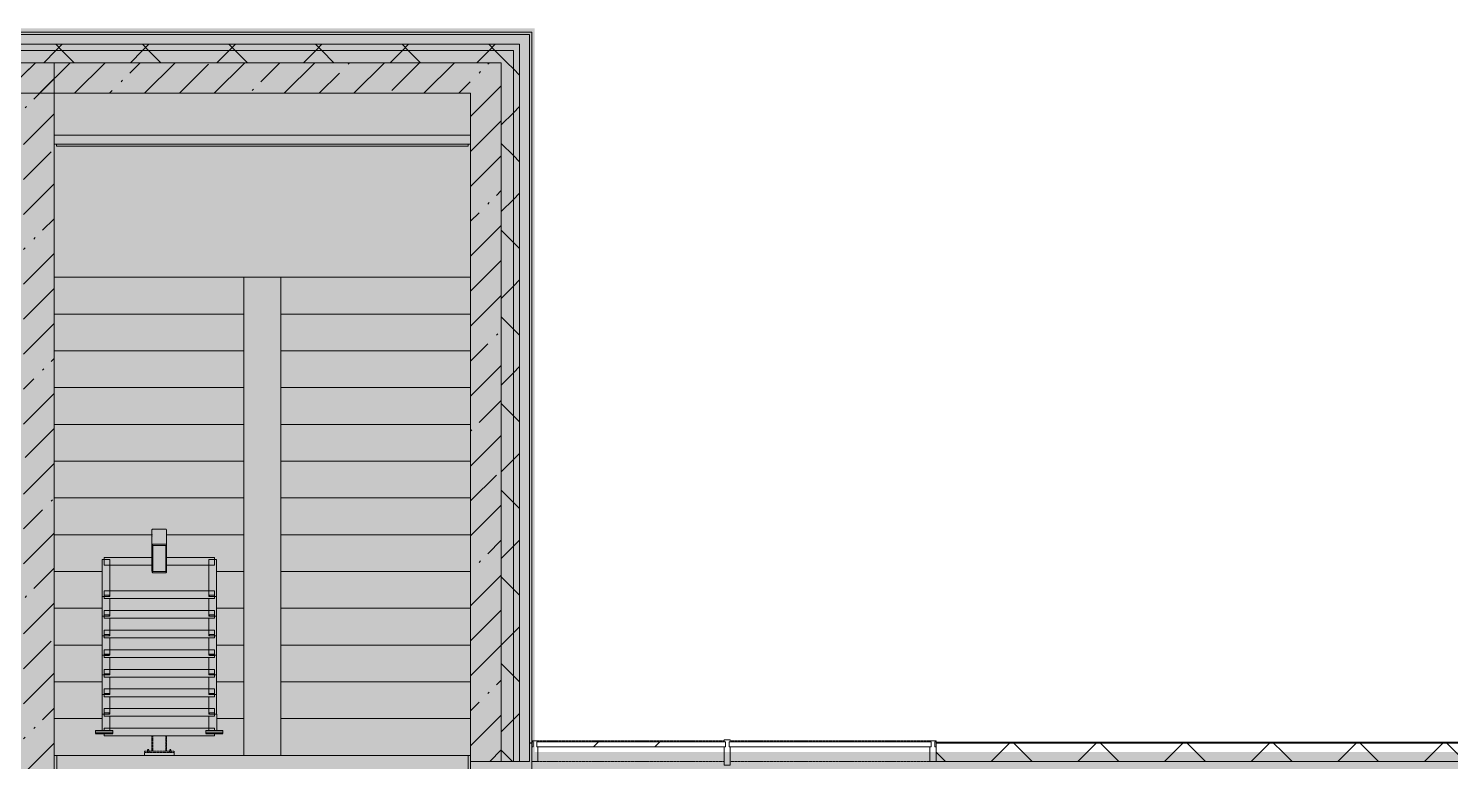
# Model space of a CAD drawing. Header units: millimetres. Extents: x 81773 to 282675, y -8553 to 29000.
# Drawn here: x 237003 to 248613, y 21400 to 27379 of the extents above; entities that cross this region are included whole.
import ezdxf

# ---------------------------------------------------------------- set-up
doc = ezdxf.new("R2010")
doc.units = ezdxf.units.MM
doc.linetypes.add('200_ШТРИХ__ш1_п0_6_', pattern=[1.6, 1, -0.6])
doc.layers.add('A-DETL-GENF-5', color=7, linetype='Continuous', lineweight=9, true_color=0xc0c0c0, transparency=0.4)
for name, color, linetype, lineweight in [('A-DETL-MBND-1', 7, '200_ШТРИХ__ш1_п0_6_', 9), ('A-GLAZ-3', 7, 'Continuous', 5), ('A-GLAZ-CWMG-2', 7, 'Continuous', 5), ('A-WALL', 7, 'Continuous', 9), ('A-WALL-2', 7, 'Continuous', 5), ('I-WALL-4', 7, 'Continuous', 5)]:
    doc.layers.add(name, color=color, linetype=linetype, lineweight=lineweight)
for name, color, linetype, lineweight, true_color in [('A-FLOR-2', 7, 'Continuous', 5, 0xb7b7b7), ('A-GENM-8', 7, 'Continuous', 5, 0x737373), ('A-GLAZ-CWMG-3', 7, 'Continuous', 5, 0x737373), ('A-WALL-3', 7, 'Continuous', 5, 0x737373), ('A-WALL-4', 7, 'Continuous', 9, 0x737373), ('I-WALL-5', 7, 'Continuous', 5, 0x737373), ('S-STRS-3', 7, 'Continuous', 5, 0x737373)]:
    doc.layers.add(name, color=color, linetype=linetype, lineweight=lineweight, true_color=true_color)
pattern_1 = [(45, (147802.7, 0), (-353.5534, 353.5534), []), (135, (147802.7, 0), (-353.5534, -353.5534), [])]
pattern_2 = [(45, (147802.7, 0), (-285.1231, 285.1231), []), (45, (148087.8, 0), (-285.1231, 285.1231), [504.031, -100.806, 16.764, -84.042])]

# ---------------------------------------------------------------- blocks, each defined once
blk = doc.blocks.new('PNS_Панель прямоугольная - Нр_Стекло - 40мм-22855911-3_3_3_птичка')
at = {"layer": 'A-GLAZ-3'}
h = blk.add_hatch(dxfattribs=at)
h.set_pattern_fill('FP_134', color=256, style=0, pattern_type=2)
h.set_pattern_definition([(45, (-94620, -21060), (-1414.214, 1414.214), [1000, -3000]), (45, (-95620, -21560), (-1414.214, 1414.214), [3000, -1000]), (45, (-93620, -22060), (-1414.214, 1414.214), [1000, -3000])])
h.paths.add_polyline_path([(770, -40), (770, 0), (-770, 0), (-770, -40), (760, -40)])
for p, q in [((-770, 0), (770, 0)), ((760, 0), (-770, 0)), ((-760, -40), (760, -40))]:
    blk.add_line(p, q, dxfattribs=at)
blk = doc.blocks.new('Прямоугольный импост - Импост структурный с накладкой - 170мм-22855901-3_3_3_птичка')
at = {"layer": 'A-DETL-MBND-1'}
for p, q in [((93360, 21560), (93360, 21570)), ((93360, 21570), (94880, 21570)), ((93360, 21400), (94880, 21400))]:
    blk.add_line(p, q, dxfattribs=at)
blk = doc.blocks.new('Прямоугольный импост - Импост структурный с накладкой - 170мм-22854936-3_3_3_птичка')
at = {"layer": 'A-GLAZ-CWMG-2'}
for p, q in [((-50, 40), (-50, 81)), ((-40, 40), (-50, 40)), ((-50, -10), (-50, 0)), ((-50, 0), (-40, 0)), ((-40, 0), (-40, 40)), ((-10, 40), (-10, 0)), ((0, 40), (-10, 40)), ((-10, 0), (0, 0)), ((0, 81), (0, 40)), ((0, 0), (0, -10)), ((0, -10), (-50, -10))]:
    blk.add_line(p, q, dxfattribs=at)
at = {"layer": 'A-GLAZ-CWMG-3'}
for p, q in [((-50, 81), (-50, 160)), ((-50, 160), (0, 160)), ((0, 160), (0, 81))]:
    blk.add_line(p, q, dxfattribs=at)
blk = doc.blocks.new('PNS_Панель прямоугольная1 - Нр_Стекло - 40мм-23689159-3_3_3_птичка')
at = {"layer": 'A-GLAZ-3'}
for p, q in [((-825, 0), (825, 0)), ((825, 0), (-815, 0)), ((-815, -40), (815, -40))]:
    blk.add_line(p, q, dxfattribs=at)
blk = doc.blocks.new('Прямоугольный импост - Импост структурный с накладкой - 170мм-23689141-3_3_3_птичка')
at = {"layer": 'A-DETL-MBND-1'}
for p, q in [((94930, 21570), (96560, 21570)), ((96560, 21570), (96560, 21560)), ((94930, 21400), (96560, 21400))]:
    blk.add_line(p, q, dxfattribs=at)
blk = doc.blocks.new('Прямоугольный импост - Импост структурный с накладкой - 190мм-22854925-3_3_3_птичка')
at = {"layer": 'A-GLAZ-CWMG-2'}
for p, q in [((-25, 40), (-25, 81)), ((-15, 40), (-25, 40)), ((-25, -17), (-25, 0)), ((-25, 0), (-15, 0)), ((-15, 0), (-15, 40)), ((15, 40), (15, 0)), ((25, 40), (15, 40)), ((15, 0), (25, 0)), ((25, 81), (25, 40)), ((25, 0), (25, -17)), ((25, -17), (-25, -17))]:
    blk.add_line(p, q, dxfattribs=at)
at = {"layer": 'A-GLAZ-CWMG-3'}
for p, q in [((-25, 81), (-25, 190)), ((-25, 190), (25, 190)), ((25, 190), (25, 81))]:
    blk.add_line(p, q, dxfattribs=at)
blk = doc.blocks.new('Анкер клиновой - Анкер клиновой МКТ В 10-10-16_85-22193208-3_3_3_птичка')
at = {"layer": 'A-DETL-MBND-1'}
for p, q in [((122191, 13788), (122191, 13784)), ((122207, 13788), (122191, 13788)), ((122191, 13788), (122207, 13788)), ((122194, 13798), (122194, 13784)), ((122204, 13798), (122194, 13798)), ((122194, 13798), (122204, 13798)), ((122204, 13784), (122204, 13798)), ((122207, 13784), (122207, 13788))]:
    blk.add_line(p, q, dxfattribs=at)
blk = doc.blocks.new('ОМ_Полоса_Трапеция прямоугольная_Прокат_ГОСТ 103-2006 - ОМ_Полоса_Трапеция прямоугольная_Прокат_ГОСТ 103-2006-21111644-3_3_3_птичка')
at = {"layer": 'A-GENM-8'}
for p, q in [((122699, 15046), (122699, 15056)), ((122699, 15056), (122739, 15056)), ((122739, 15046), (122699, 15046)), ((122739, 15056), (122739, 15046))]:
    blk.add_line(p, q, dxfattribs=at)
blk = doc.blocks.new('ОМ_Полоса_Трапеция прямоугольная_Прокат_ГОСТ 103-2006 - ОМ_Полоса_Трапеция прямоугольная_Прокат_ГОСТ 103-2006-V162-3_3_3_птичка')
at = {"layer": 'A-GENM-8'}
for p, q in [((122699, 14416), (122699, 14406)), ((122739, 14416), (122699, 14416)), ((122699, 14406), (122739, 14406)), ((122739, 14406), (122739, 14416))]:
    blk.add_line(p, q, dxfattribs=at)
blk = doc.blocks.new('ОМ_Полоса_Трапеция прямоугольная_Прокат_ГОСТ 103-2006 - ОМ_Полоса_Трапеция прямоугольная_Прокат_ГОСТ 103-2006-V163-3_3_3_птичка')
at = {"layer": 'A-GENM-8'}
for p, q in [((122699, 14256), (122699, 14246)), ((122739, 14256), (122699, 14256)), ((122699, 14246), (122739, 14246)), ((122739, 14246), (122739, 14256))]:
    blk.add_line(p, q, dxfattribs=at)
blk = doc.blocks.new('ОМ_Полоса_Трапеция прямоугольная_Прокат_ГОСТ 103-2006 - ОМ_Полоса_Трапеция прямоугольная_Прокат_ГОСТ 103-2006-V164-3_3_3_птичка')
at = {"layer": 'A-GENM-8'}
for p, q in [((122699, 14096), (122699, 14086)), ((122739, 14096), (122699, 14096)), ((122699, 14086), (122739, 14086)), ((122739, 14086), (122739, 14096))]:
    blk.add_line(p, q, dxfattribs=at)
blk = doc.blocks.new('ОМ_Полоса_Прокат_ГОСТ 103-2006 - ОМ_Полоса_Прокат_ГОСТ 103-2006-22193251-3_3_3_птичка')
at = {"layer": 'A-GENM-8'}
for p, q in [((122809, 13929), (122669, 13929)), ((122669, 13929), (122669, 13926)), ((122669, 13926), (122809, 13926)), ((122809, 13926), (122809, 13929))]:
    blk.add_line(p, q, dxfattribs=at)
blk = doc.blocks.new('ОМ_Полоса_Прокат_ГОСТ 103-2006 - ОМ_Полоса_Прокат_ГОСТ 103-2006-22193252-3_3_3_птичка')
at = {"layer": 'A-GENM-8'}
for p, q in [((122669, 13954), (122669, 13951)), ((122809, 13954), (122669, 13954)), ((122669, 13951), (122809, 13951)), ((122669, 13934), (122669, 13951)), ((122809, 13934), (122669, 13934)), ((122809, 13951), (122809, 13954)), ((122809, 13951), (122809, 13934))]:
    blk.add_line(p, q, dxfattribs=at)
blk = doc.blocks.new('ОМ_Полоса_Трапеция прямоугольная_Прокат_ГОСТ 103-2006 - ОМ_Полоса_Трапеция прямоугольная_Прокат_ГОСТ 103-2006-21111686-3_3_3_птичка')
at = {"layer": 'A-GENM-8'}
for p, q in [((121839, 15056), (121879, 15056)), ((121839, 15046), (121839, 15056)), ((121879, 15046), (121839, 15046)), ((121879, 15056), (121879, 15046))]:
    blk.add_line(p, q, dxfattribs=at)
blk = doc.blocks.new('ОМ_Полоса_Трапеция прямоугольная_Прокат_ГОСТ 103-2006 - ОМ_Полоса_Трапеция прямоугольная_Прокат_ГОСТ 103-2006-V165-3_3_3_птичка')
at = {"layer": 'A-GENM-8'}
for p, q in [((121879, 14416), (121839, 14416)), ((121839, 14416), (121839, 14406)), ((121839, 14406), (121879, 14406)), ((121879, 14406), (121879, 14416))]:
    blk.add_line(p, q, dxfattribs=at)
blk = doc.blocks.new('ОМ_Полоса_Трапеция прямоугольная_Прокат_ГОСТ 103-2006 - ОМ_Полоса_Трапеция прямоугольная_Прокат_ГОСТ 103-2006-V166-3_3_3_птичка')
at = {"layer": 'A-GENM-8'}
for p, q in [((121879, 14256), (121839, 14256)), ((121839, 14256), (121839, 14246)), ((121839, 14246), (121879, 14246)), ((121879, 14246), (121879, 14256))]:
    blk.add_line(p, q, dxfattribs=at)
blk = doc.blocks.new('ОМ_Полоса_Трапеция прямоугольная_Прокат_ГОСТ 103-2006 - ОМ_Полоса_Трапеция прямоугольная_Прокат_ГОСТ 103-2006-V167-3_3_3_птичка')
at = {"layer": 'A-GENM-8'}
for p, q in [((121879, 14096), (121839, 14096)), ((121839, 14096), (121839, 14086)), ((121839, 14086), (121879, 14086)), ((121879, 14086), (121879, 14096))]:
    blk.add_line(p, q, dxfattribs=at)
blk = doc.blocks.new('ОМ_Полоса_Прокат_ГОСТ 103-2006 - ОМ_Полоса_Прокат_ГОСТ 103-2006-22193295-3_3_3_птичка')
at = {"layer": 'A-GENM-8'}
for p, q in [((121909, 13929), (121769, 13929)), ((121769, 13929), (121769, 13926)), ((121769, 13926), (121909, 13926)), ((121909, 13926), (121909, 13929))]:
    blk.add_line(p, q, dxfattribs=at)
blk = doc.blocks.new('ОМ_Полоса_Прокат_ГОСТ 103-2006 - ОМ_Полоса_Прокат_ГОСТ 103-2006-22193296-3_3_3_птичка')
at = {"layer": 'A-GENM-8'}
for p, q in [((121909, 13954), (121769, 13954)), ((121769, 13954), (121769, 13951)), ((121769, 13951), (121909, 13951)), ((121769, 13934), (121769, 13951)), ((121909, 13934), (121769, 13934)), ((121909, 13951), (121909, 13954)), ((121909, 13951), (121909, 13934))]:
    blk.add_line(p, q, dxfattribs=at)
blk = doc.blocks.new('ОМ_Нижняя опорная пятка1 - ОМ_Нижняя опорная пятка-21111576-3_3_3_птичка')
at = {"layer": 'A-DETL-MBND-1'}
for p, q in [((-96, -10), (-96, 0)), ((-84, -10), (-84, 0)), ((84, -10), (84, 0)), ((96, -10), (96, 0))]:
    blk.add_line(p, q, dxfattribs=at)
blk = doc.blocks.new('ОМ_Труба_ГОСТ 8639-82 - ОМ_Труба_ГОСТ 8639-82-21111694-3_3_3_птичка')
at = {"layer": 'A-GENM-8'}
for p, q in [((122229, 15591), (122229, 15457)), ((122238, 15595), (122340, 15595)), ((122349, 15457), (122349, 15591)), ((122229, 15256), (122229, 15457)), ((122235, 15457), (122235, 15256)), ((122238, 15474), (122340, 15474)), ((122340, 15462), (122238, 15462)), ((122343, 15256), (122343, 15457)), ((122349, 15457), (122349, 15256)), ((122238, 15251), (122340, 15251)), ((122340, 15239), (122238, 15239))]:
    blk.add_line(p, q, dxfattribs=at)
at = {"layer": 'A-GENM-8', "flags": 128}
for points in [[(122229, 15457), (122230, 15460), (122230, 15463), (122231, 15466), (122232, 15469), (122233, 15471), (122235, 15473), (122237, 15474), (122238, 15474)], [(122238, 15462), (122238, 15462), (122237, 15462), (122237, 15461), (122236, 15461), (122236, 15460), (122236, 15459), (122235, 15458), (122235, 15457)], [(122340, 15474), (122342, 15474), (122344, 15473), (122345, 15471), (122347, 15469), (122348, 15466), (122349, 15463), (122349, 15460), (122349, 15457)], [(122343, 15457), (122343, 15458), (122343, 15459), (122343, 15460), (122343, 15461), (122342, 15461), (122342, 15462), (122341, 15462), (122340, 15462)], [(122238, 15239), (122237, 15239), (122235, 15240), (122233, 15242), (122232, 15244), (122231, 15247), (122230, 15250), (122230, 15253), (122229, 15256)], [(122235, 15256), (122235, 15255), (122236, 15254), (122236, 15253), (122236, 15252), (122237, 15252), (122237, 15251), (122238, 15251), (122238, 15251)], [(122349, 15256), (122349, 15253), (122349, 15250), (122348, 15247), (122347, 15244), (122345, 15242), (122344, 15240), (122342, 15239), (122340, 15239)], [(122340, 15251), (122341, 15251), (122342, 15251), (122342, 15252), (122343, 15252), (122343, 15253), (122343, 15254), (122343, 15255), (122343, 15256)]]:
    blk.add_lwpolyline(points, dxfattribs=at)
at = {"layer": 'A-GENM-8'}
for centre, major_axis, start_param, end_param in [((122238, 15591), (9, 0), 1.570796, 3.141593), ((122340, 15591), (9, 0), 0, 1.570796), ((122238, 15539), (9, 0), 3.141593, 3.665191), ((122340, 15539), (-9, 0), 2.617994, 3.141593)]:
    blk.add_ellipse(centre, major_axis=major_axis, ratio=0.509802, start_param=start_param, end_param=end_param, dxfattribs=at)
blk = doc.blocks.new('ОМ_Уголок_ГОСТ 8509-93 - ОМ_Уголок_ГОСТ 8509-93-22194532-3_3_3_птичка')
at = {"layer": 'A-GENM-8'}
for p, q in [((0, 45.2), (0, -17.8)), ((390, 45.2), (0, 45.2)), ((900, 45.2), (510, 45.2)), ((900, -17.8), (900, 45.2)), ((0, -17.8), (390, -17.8)), ((510, -17.8), (900, -17.8))]:
    blk.add_line(p, q, dxfattribs=at)
blk = doc.blocks.new('ОМ_Уголок_ГОСТ 8509-93 - ОМ_Уголок_ГОСТ 8509-93-V168-3_3_3_птичка')
at = {"layer": 'A-GENM-8'}
for p, q in [((0, 45.2), (0, -17.8)), ((900, 45.2), (0, 45.2)), ((900, -17.8), (900, 45.2)), ((0, -17.8), (900, -17.8))]:
    blk.add_line(p, q, dxfattribs=at)
blk = doc.blocks.new('ОМ_Уголок_ГОСТ 8509-93 - ОМ_Уголок_ГОСТ 8509-93-22194533-3_3_3_птичка')
at = {"layer": 'A-GENM-8'}
for p, q in [((0, 45.2), (0, -17.8)), ((300, 45.2), (0, 45.2)), ((300, -17.8), (300, 45.2)), ((0, -17.8), (300, -17.8))]:
    blk.add_line(p, q, dxfattribs=at)
blk = doc.blocks.new('ОМ_Уголок_ГОСТ 8509-93 - ОМ_Уголок_ГОСТ 8509-93-V169-3_3_3_птичка')
at = {"layer": 'A-GENM-8'}
for p, q in [((0, 45.2), (0, -17.8)), ((142.2, 45.2), (0, 45.2)), ((0, -17.8), (160, -17.8))]:
    blk.add_line(p, q, dxfattribs=at)
blk = doc.blocks.new('ОМ_Уголок_ГОСТ 8509-93 - ОМ_Уголок_ГОСТ 8509-93-V170-3_3_3_птичка')
at = {"layer": 'A-GENM-8'}
for p, q in [((300, 45.2), (157.8, 45.2)), ((300, -17.8), (300, 45.2)), ((140, -17.8), (300, -17.8))]:
    blk.add_line(p, q, dxfattribs=at)
blk = doc.blocks.new('ОМ_Уголок_ГОСТ 8509-93 - ОМ_Уголок_ГОСТ 8509-93-V220-3_3_3_птичка')
at = {"layer": 'A-GENM-8'}
for p, q in [((0, 45), (0, 28)), ((900, 45), (0, 45)), ((0, 7), (0, -18)), ((900, 28), (900, 45)), ((900, -18), (900, 7)), ((0, -18), (900, -18))]:
    blk.add_line(p, q, dxfattribs=at)
blk = doc.blocks.new('ОМ_Уголок_ГОСТ 8509-93 - ОМ_Уголок_ГОСТ 8509-93-V221-3_3_3_птичка')
at = {"layer": 'A-GENM-8'}
for p, q in [((0, 45), (0, -18)), ((7, 45), (0, 45)), ((142, 45), (28, 45)), ((0, -18), (7, -18)), ((28, -18), (160, -18))]:
    blk.add_line(p, q, dxfattribs=at)
blk = doc.blocks.new('ОМ_Уголок_ГОСТ 8509-93 - ОМ_Уголок_ГОСТ 8509-93-V222-3_3_3_птичка')
at = {"layer": 'A-GENM-8'}
for p, q in [((272, 45), (158, 45)), ((300, 45), (293, 45)), ((300, -18), (300, 45)), ((140, -18), (272, -18)), ((293, -18), (300, -18))]:
    blk.add_line(p, q, dxfattribs=at)
blk = doc.blocks.new('ОМ_Труба_ГОСТ 8639-82 - ОМ_Труба_ГОСТ 8639-82-21111710-3_3_3_птичка')
at = {"layer": 'A-DETL-MBND-1'}
for p, q in [((122229, 13909), (122229, 13784)), ((122235, 13909), (122235, 13784)), ((122343, 13909), (122343, 13784)), ((122349, 13784), (122349, 13909))]:
    blk.add_line(p, q, dxfattribs=at)
blk = doc.blocks.new('ОМ_Уголок_ГОСТ 8510-86 - ОМ_Уголок_ГОСТ 8510-86-21111720-3_3_3_птичка')
at = {"layer": 'A-DETL-MBND-1'}
for p, q in [((0, 34), (0, 0)), ((0, 10), (240, 10)), ((0, 0), (240, 0)), ((240, 0), (240, 34))]:
    blk.add_line(p, q, dxfattribs=at)
blk = doc.blocks.new('Прямоугольный импост - Импост структурный с накладкой - 170мм-22854979-3_3_3_птичка')
at = {"layer": 'A-GLAZ-CWMG-2'}
for p, q in [((-50, 81), (-50, 40)), ((-50, 40), (-40, 40)), ((-40, 0), (-50, 0)), ((-50, 0), (-50, -10)), ((-40, 40), (-40, 0)), ((-50, -10), (-23, -10))]:
    blk.add_line(p, q, dxfattribs=at)
at = {"layer": 'A-GLAZ-CWMG-3'}
for p, q in [((0, 160), (-50, 160)), ((-50, 160), (-50, 81)), ((0, 40), (0, 160)), ((-10, 0), (-10, 40)), ((-10, 40), (0, 40)), ((0, 0), (-10, 0)), ((0, -10), (0, 0)), ((-23, -10), (0, -10))]:
    blk.add_line(p, q, dxfattribs=at)
blk = doc.blocks.new('Зашивка приборов отопления39 - Зашивка приборов отопления-33325432-3_3_3_птичка')
at = {"layer": 'A-WALL-3'}
for p, q in [((120705, 17931), (124105, 17931)), ((124105, 17931), (120705, 17931)), ((120705, 17856), (124105, 17856))]:
    blk.add_line(p, q, dxfattribs=at)

msp = doc.modelspace()

# ---------------------------------------------------------------- hatches: boundary and pattern name
at = {"layer": 'A-DETL-GENF-5'}
msp.add_hatch(color=256, dxfattribs=at).paths.add_polyline_path([(269518.6, -258), (273035.7, -258), (273035.7, 21479), (241135.7, 21479), (241135.7, 27379), (232372.7, 27379), (232372.7, 10208.3), (237012.7, 10208.3), (237012.7, -258), (268458.9, -258)])
at = {"layer": 'A-WALL-2'}
h = msp.add_hatch(dxfattribs=at)
h.set_pattern_fill('FP_84', color=256, style=0, pattern_type=2)
h.set_pattern_definition(pattern_1)
h.paths.add_polyline_path([(240962.7, 27200), (241012.7, 27200), (241012.7, 27250), (232372.7, 27250), (232372.7, 27200), (240907.4, 27200)])
h = msp.add_hatch(dxfattribs=at)
h.set_pattern_fill('FP_84', color=256, style=0, pattern_type=2)
h.set_pattern_definition(pattern_1)
h.paths.add_polyline_path([(240962.7, 27100), (240962.7, 27200), (232372.7, 27200), (232372.7, 27100), (240907.4, 27100)])
h = msp.add_hatch(dxfattribs=at)
h.set_pattern_fill('FP_84', color=256, style=0, pattern_type=2)
h.set_pattern_definition(pattern_1)
h.paths.add_polyline_path([(240962.7, 21400), (241012.7, 21400), (241012.7, 27200), (240962.7, 27200), (240962.7, 21479)])
h = msp.add_hatch(dxfattribs=at)
h.set_pattern_fill('FP_84', color=256, style=0, pattern_type=2)
h.set_pattern_definition(pattern_1)
h.paths.add_polyline_path([(240907.4, 21400), (240962.7, 21400), (240962.7, 27100), (240862.7, 27100), (240862.7, 21400)])
h = msp.add_hatch(dxfattribs=at)
h.set_pattern_fill('FP_84', color=256, style=0, pattern_type=2)
h.set_pattern_definition(pattern_1)
h.paths.add_polyline_path([(272882.7, 21400), (273032.7, 21400), (273032.7, 21479), (267952.9, 21479), (267952.9, 21400), (272632.7, 21400)])
h.paths.add_polyline_path([(267052.9, 21400), (267052.9, 21479), (265703.1, 21479), (265703.1, 21400), (266339.6, 21400)])
h.paths.add_polyline_path([(259052.7, 21400), (259052.7, 21479), (257753.1, 21479), (257753.1, 21400), (258852.7, 21400)])
h.paths.add_polyline_path([(241112.7, 21400), (241112.7, 21550), (241092.7, 21550), (241092.7, 21400), (241106.8, 21400)])
h.paths.add_polyline_path([(256853.1, 21400), (256853.1, 21479), (255553.1, 21479), (255553.1, 21400), (255742.8, 21400)])
h.paths.add_polyline_path([(261352.7, 21400), (262503.1, 21400), (262503.1, 21479), (261352.7, 21479)])
h.paths.add_polyline_path([(254653.1, 21400), (254653.1, 21479), (253352.9, 21479), (253352.9, 21400), (253852.7, 21400)])
h.paths.add_polyline_path([(263933.1, 21400), (264803.1, 21400), (264803.1, 21479), (263933.1, 21479)])
h.paths.add_polyline_path([(252452.9, 21400), (252452.9, 21479), (251252.7, 21479), (251252.7, 21400), (251504.2, 21400)])
h.paths.add_polyline_path([(248952.7, 21400), (248952.7, 21479), (244412.7, 21479), (244412.7, 21400), (248855, 21400)])
h = msp.add_hatch(dxfattribs=at)
h.set_pattern_fill('FP_84', color=256, style=0, pattern_type=2)
h.set_pattern_definition(pattern_1)
h.paths.add_polyline_path([(272961.7, 21479), (273032.7, 21479), (273032.7, 21550), (267952.9, 21550), (267952.9, 21479), (272843.4, 21479)])
h.paths.add_polyline_path([(244412.7, 21479), (248952.7, 21479), (248952.7, 21550), (244412.7, 21550)])
h.paths.add_polyline_path([(267052.9, 21479), (267052.9, 21550), (265703.1, 21550), (265703.1, 21479), (266342, 21479)])
h.paths.add_polyline_path([(264220.2, 21479), (264803.1, 21479), (264803.1, 21550), (263933.1, 21550), (263933.1, 21479)])
h.paths.add_polyline_path([(251252.7, 21479), (252452.9, 21479), (252452.9, 21550), (251252.7, 21550)])
h.paths.add_polyline_path([(262100.9, 21479), (262503.1, 21479), (262503.1, 21550), (261352.7, 21550), (261352.7, 21479), (261958.6, 21479)])
h.paths.add_polyline_path([(253352.9, 21479), (254653.1, 21479), (254653.1, 21550), (253352.9, 21550)])
h.paths.add_polyline_path([(258852.7, 21479), (259052.7, 21479), (259052.7, 21550), (257753.1, 21550), (257753.1, 21479), (258437.6, 21479)])
h.paths.add_polyline_path([(255742.8, 21479), (256853.1, 21479), (256853.1, 21550), (255553.1, 21550), (255553.1, 21479)])
at = {"layer": 'I-WALL-4'}
h = msp.add_hatch(dxfattribs=at)
h.set_pattern_fill('FP_80', color=256, style=0, pattern_type=2)
h.set_pattern_definition(pattern_2)
h.paths.add_polyline_path([(240612.7, 26850), (240612.7, 27100), (236937.7, 27100), (236937.7, 26850), (238788.1, 26850)])
h = msp.add_hatch(dxfattribs=at)
h.set_pattern_fill('FP_80', color=256, style=0, pattern_type=2)
h.set_pattern_definition(pattern_2)
h.paths.add_polyline_path([(237212.7, 17270), (237212.7, 18325), (236962.7, 18325), (236962.7, 17270), (237012.7, 17270)])
h.paths.add_polyline_path([(236962.7, 19725), (237212.7, 19725), (237212.7, 27100), (236962.7, 27100), (236962.7, 19750)])
h = msp.add_hatch(dxfattribs=at)
h.set_pattern_fill('FP_80', color=256, style=0, pattern_type=2)
h.set_pattern_definition(pattern_2)
h.paths.add_polyline_path([(240612.7, 21400), (240862.7, 21400), (240862.7, 27100), (240612.7, 27100), (240612.7, 21479)])
h = msp.add_hatch(dxfattribs=at)
h.set_pattern_fill('FP_80', color=256, style=0, pattern_type=2)
h.set_pattern_definition(pattern_2)
h.paths.add_polyline_path([(257862.2, 21150), (258152.7, 21150), (258152.7, 21400), (257753.1, 21400), (257753.1, 21150)])
h.paths.add_polyline_path([(256853.1, 21150), (256853.1, 21400), (255553.1, 21400), (255553.1, 21150), (255742.8, 21150)])
h.paths.add_polyline_path([(268842.7, 21150), (268842.7, 21400), (268652.7, 21400), (268652.7, 21150)])
h.paths.add_polyline_path([(266339.6, 21150), (267052.9, 21150), (267052.9, 21400), (265703.1, 21400), (265703.1, 21150)])
h.paths.add_polyline_path([(259052.7, 21150), (259052.7, 21400), (258852.7, 21400), (258852.7, 21150)])
h.paths.add_polyline_path([(261352.7, 21150), (262503.1, 21150), (262503.1, 21400), (261352.7, 21400)])
h.paths.add_polyline_path([(264803.1, 21150), (264803.1, 21400), (263933.1, 21400), (263933.1, 21150), (264220.2, 21150)])
h.paths.add_polyline_path([(251252.7, 21150), (252452.9, 21150), (252452.9, 21400), (251252.7, 21400)])
h.paths.add_polyline_path([(248602.7, 21150), (248952.7, 21150), (248952.7, 21400), (248602.7, 21400)])
h.paths.add_polyline_path([(254653.1, 21150), (254653.1, 21400), (253852.7, 21400), (253852.7, 21150)])

# ---------------------------------------------------------------- linework, layer by layer
at = {"layer": 'A-FLOR-2'}
for p, q in [((237232.7, 26435), (237232.7, 26420)), ((237232.7, 26420), (240592.7, 26420)), ((240592.7, 26420), (240592.7, 26435)), ((240612.7, 21450), (237212.7, 21450)), ((237233.7, 21450), (237233.7, 19694.6)), ((240592.7, 17870), (240592.7, 21450))]:
    msp.add_line(p, q, dxfattribs=at)
at = {"layer": 'A-WALL'}
for p, q in [((248952.7, 21553), (244412.7, 21553)), ((248952.7, 21550), (244412.7, 21550))]:
    msp.add_line(p, q, dxfattribs=at)
at = {"layer": 'A-WALL-2'}
msp.add_line((254653.1, 21558), (244412.7, 21558), dxfattribs=at)
at = {"layer": 'A-WALL-3'}
for p, q in [((241112.7, 27350), (228152.7, 27350)), ((241112.7, 21400), (241112.7, 27350)), ((228452.7, 27100), (240612.7, 27100)), ((244412.7, 21558), (244412.7, 21400)), ((248382.7, 21400), (248602.7, 21400))]:
    msp.add_line(p, q, dxfattribs=at)
at = {"layer": 'A-WALL-4'}
for p, q in [((241092.7, 27330), (228152.7, 27330)), ((241092.7, 21400), (241092.7, 27330)), ((241012.7, 27250), (228152.7, 27250)), ((240962.7, 27200), (228152.7, 27200)), ((240962.7, 21400), (240962.7, 27200)), ((241012.7, 21400), (241012.7, 27250)), ((240862.7, 21400), (240862.7, 27100)), ((241112.7, 21553), (241092.7, 21553)), ((241112.7, 21550), (241092.7, 21550)), ((240862.7, 21400), (241092.7, 21400)), ((244412.7, 21400), (248382.7, 21400)), ((248952.7, 21400), (248602.7, 21400))]:
    msp.add_line(p, q, dxfattribs=at)
at = {"layer": 'I-WALL-5'}
for p, q in [((240612.7, 27100), (236937.7, 27100)), ((237212.7, 19780), (237212.7, 27100)), ((240862.7, 27100), (240612.7, 27100)), ((236937.7, 26850), (240612.7, 26850)), ((240612.7, 26850), (240612.7, 17850)), ((240862.7, 21400), (240612.7, 21400)), ((241112.7, 21150), (241112.7, 21400))]:
    msp.add_line(p, q, dxfattribs=at)
at = {"layer": 'S-STRS-3'}
for p, q in [((237212.7, 25350), (238762.7, 25350)), ((237212.7, 25350), (238762.7, 25350)), ((238762.7, 25350), (239062.7, 25350)), ((238762.7, 25050), (238762.7, 25350)), ((240612.7, 25350), (239062.7, 25350)), ((239062.7, 25350), (239062.7, 25050)), ((240612.7, 25350), (239062.7, 25350)), ((237212.7, 25050), (238762.7, 25050)), ((237212.7, 25050), (238762.7, 25050)), ((238762.7, 24750), (238762.7, 25050)), ((239062.7, 25050), (239062.7, 24750)), ((240612.7, 25050), (239062.7, 25050)), ((240612.7, 25050), (239062.7, 25050)), ((237212.7, 24750), (238762.7, 24750)), ((237212.7, 24750), (238762.7, 24750)), ((238762.7, 24450), (238762.7, 24750)), ((239062.7, 24750), (239062.7, 24450)), ((240612.7, 24750), (239062.7, 24750)), ((240612.7, 24750), (239062.7, 24750)), ((237212.7, 24450), (238762.7, 24450)), ((237212.7, 24450), (238762.7, 24450)), ((238762.7, 24150), (238762.7, 24450)), ((239062.7, 24450), (239062.7, 24150)), ((240612.7, 24450), (239062.7, 24450)), ((240612.7, 24450), (239062.7, 24450)), ((237212.7, 24150), (238762.7, 24150)), ((237212.7, 24150), (238762.7, 24150)), ((238762.7, 23850), (238762.7, 24150)), ((239062.7, 24150), (239062.7, 23850)), ((240612.7, 24150), (239062.7, 24150)), ((240612.7, 24150), (239062.7, 24150)), ((237212.7, 23850), (238762.7, 23850)), ((237212.7, 23850), (238762.7, 23850)), ((238762.7, 23550), (238762.7, 23850)), ((239062.7, 23850), (239062.7, 23550)), ((240612.7, 23850), (239062.7, 23850)), ((240612.7, 23850), (239062.7, 23850)), ((237212.7, 23550), (238762.7, 23550)), ((237212.7, 23550), (238762.7, 23550)), ((238762.7, 23250), (238762.7, 23550)), ((239062.7, 23550), (239062.7, 23250)), ((240612.7, 23550), (239062.7, 23550)), ((240612.7, 23550), (239062.7, 23550)), ((237212.7, 23250), (238015, 23250)), ((237212.7, 23250), (238015, 23250)), ((238128.7, 23250), (238762.7, 23250)), ((238128.7, 23250), (238762.7, 23250)), ((238762.7, 22950), (238762.7, 23250)), ((239062.7, 23250), (239062.7, 22950)), ((240612.7, 23250), (239062.7, 23250)), ((240612.7, 23250), (239062.7, 23250)), ((237212.7, 22950), (237604, 22950)), ((237212.7, 22950), (237604, 22950)), ((238539.6, 22950), (238762.7, 22950)), ((238539.6, 22950), (238762.7, 22950)), ((238762.7, 22650), (238762.7, 22950)), ((239062.7, 22950), (239062.7, 22650)), ((240612.7, 22950), (239062.7, 22950)), ((240612.7, 22950), (239062.7, 22950)), ((237212.7, 22650), (237604, 22650)), ((237212.7, 22650), (237604, 22650)), ((238539.6, 22650), (238762.7, 22650)), ((238539.6, 22650), (238762.7, 22650)), ((238762.7, 22350), (238762.7, 22650)), ((239062.7, 22650), (239062.7, 22350)), ((240612.7, 22650), (239062.7, 22650)), ((240612.7, 22650), (239062.7, 22650)), ((237212.7, 22350), (237604, 22350)), ((237212.7, 22350), (237604, 22350)), ((238539.6, 22350), (238762.7, 22350)), ((238539.6, 22350), (238762.7, 22350)), ((238762.7, 22050), (238762.7, 22350)), ((239062.7, 22350), (239062.7, 22050)), ((240612.7, 22350), (239062.7, 22350)), ((240612.7, 22350), (239062.7, 22350)), ((237212.7, 22050), (237604, 22050)), ((237212.7, 22050), (237604, 22050)), ((238539.6, 22050), (238762.7, 22050)), ((238539.6, 22050), (238762.7, 22050)), ((238762.7, 21750), (238762.7, 22050)), ((239062.7, 22050), (239062.7, 21750)), ((240612.7, 22050), (239062.7, 22050)), ((240612.7, 22050), (239062.7, 22050)), ((237212.7, 21750), (237604, 21750)), ((237212.7, 21750), (237604, 21750)), ((238539.6, 21750), (238762.7, 21750)), ((238539.6, 21750), (238762.7, 21750)), ((238762.7, 21450), (238762.7, 21750)), ((239062.7, 21750), (239062.7, 21450)), ((240612.7, 21750), (239062.7, 21750)), ((240612.7, 21750), (239062.7, 21750)), ((240612.7, 21450), (239062.7, 21450))]:
    msp.add_line(p, q, dxfattribs=at)

# ---------------------------------------------------------------- block references
at = {"layer": 'A-DETL-MBND-1'}
for name, p in [('ОМ_Труба_ГОСТ 8639-82 - ОМ_Труба_ГОСТ 8639-82-21111710-3_3_3_птичка', (115782.4, 7700)), ('Анкер клиновой - Анкер клиновой МКТ В 10-10-16_85-22193208-3_3_3_птичка', (115782.4, 7700)), ('ОМ_Нижняя опорная пятка1 - ОМ_Нижняя опорная пятка-21111576-3_3_3_птичка', (238071.8, 21484)), ('Анкер клиновой - Анкер клиновой МКТ В 10-10-16_85-22193208-3_3_3_птичка', (115962.4, 7700)), ('Прямоугольный импост - Импост структурный с накладкой - 170мм-22855901-3_3_3_птичка', (147802.7, 0)), ('Прямоугольный импост - Импост структурный с накладкой - 170мм-23689141-3_3_3_птичка', (147802.7, 0))]:
    msp.add_blockref(name, p, dxfattribs=at)
at = {"layer": 'A-DETL-MBND-1', "extrusion": (0, 0, -1), "rotation": 180}
msp.add_blockref('ОМ_Уголок_ГОСТ 8510-86 - ОМ_Уголок_ГОСТ 8510-86-21111720-3_3_3_птичка', (-237951.8, 21484), dxfattribs=at)
at = {"layer": 'A-GENM-8'}
for name, p in [('ОМ_Труба_ГОСТ 8639-82 - ОМ_Труба_ГОСТ 8639-82-21111694-3_3_3_птичка', (115782.4, 7700)), ('ОМ_Полоса_Трапеция прямоугольная_Прокат_ГОСТ 103-2006 - ОМ_Полоса_Трапеция прямоугольная_Прокат_ГОСТ 103-2006-21111686-3_3_3_птичка', (115782.4, 7700)), ('ОМ_Полоса_Трапеция прямоугольная_Прокат_ГОСТ 103-2006 - ОМ_Полоса_Трапеция прямоугольная_Прокат_ГОСТ 103-2006-21111644-3_3_3_птичка', (115782.4, 7700)), ('ОМ_Полоса_Трапеция прямоугольная_Прокат_ГОСТ 103-2006 - ОМ_Полоса_Трапеция прямоугольная_Прокат_ГОСТ 103-2006-21111686-3_3_3_птичка', (115782.4, 7540)), ('ОМ_Полоса_Трапеция прямоугольная_Прокат_ГОСТ 103-2006 - ОМ_Полоса_Трапеция прямоугольная_Прокат_ГОСТ 103-2006-21111644-3_3_3_птичка', (115782.4, 7540)), ('ОМ_Полоса_Трапеция прямоугольная_Прокат_ГОСТ 103-2006 - ОМ_Полоса_Трапеция прямоугольная_Прокат_ГОСТ 103-2006-21111686-3_3_3_птичка', (115782.4, 7380)), ('ОМ_Полоса_Трапеция прямоугольная_Прокат_ГОСТ 103-2006 - ОМ_Полоса_Трапеция прямоугольная_Прокат_ГОСТ 103-2006-21111644-3_3_3_птичка', (115782.4, 7380)), ('ОМ_Полоса_Трапеция прямоугольная_Прокат_ГОСТ 103-2006 - ОМ_Полоса_Трапеция прямоугольная_Прокат_ГОСТ 103-2006-21111686-3_3_3_птичка', (115782.4, 7220)), ('ОМ_Полоса_Трапеция прямоугольная_Прокат_ГОСТ 103-2006 - ОМ_Полоса_Трапеция прямоугольная_Прокат_ГОСТ 103-2006-21111644-3_3_3_птичка', (115782.4, 7220)), ('ОМ_Полоса_Трапеция прямоугольная_Прокат_ГОСТ 103-2006 - ОМ_Полоса_Трапеция прямоугольная_Прокат_ГОСТ 103-2006-V165-3_3_3_птичка', (115782.4, 7700)), ('ОМ_Полоса_Трапеция прямоугольная_Прокат_ГОСТ 103-2006 - ОМ_Полоса_Трапеция прямоугольная_Прокат_ГОСТ 103-2006-V162-3_3_3_птичка', (115782.4, 7700)), ('ОМ_Полоса_Трапеция прямоугольная_Прокат_ГОСТ 103-2006 - ОМ_Полоса_Трапеция прямоугольная_Прокат_ГОСТ 103-2006-V166-3_3_3_птичка', (115782.4, 7700)), ('ОМ_Полоса_Трапеция прямоугольная_Прокат_ГОСТ 103-2006 - ОМ_Полоса_Трапеция прямоугольная_Прокат_ГОСТ 103-2006-V163-3_3_3_птичка', (115782.4, 7700)), ('ОМ_Полоса_Трапеция прямоугольная_Прокат_ГОСТ 103-2006 - ОМ_Полоса_Трапеция прямоугольная_Прокат_ГОСТ 103-2006-V167-3_3_3_птичка', (115782.4, 7700)), ('ОМ_Полоса_Трапеция прямоугольная_Прокат_ГОСТ 103-2006 - ОМ_Полоса_Трапеция прямоугольная_Прокат_ГОСТ 103-2006-V164-3_3_3_птичка', (115782.4, 7700)), ('ОМ_Полоса_Прокат_ГОСТ 103-2006 - ОМ_Полоса_Прокат_ГОСТ 103-2006-22193296-3_3_3_птичка', (115782.4, 7700)), ('ОМ_Полоса_Прокат_ГОСТ 103-2006 - ОМ_Полоса_Прокат_ГОСТ 103-2006-22193295-3_3_3_птичка', (115782.4, 7700)), ('ОМ_Полоса_Прокат_ГОСТ 103-2006 - ОМ_Полоса_Прокат_ГОСТ 103-2006-22193252-3_3_3_птичка', (115782.4, 7700)), ('ОМ_Полоса_Прокат_ГОСТ 103-2006 - ОМ_Полоса_Прокат_ГОСТ 103-2006-22193251-3_3_3_птичка', (115782.4, 7700))]:
    msp.add_blockref(name, p, dxfattribs=at)
at = {"layer": 'A-GENM-8', "extrusion": (0, 0, -1)}
for name, p, rotation in [('ОМ_Уголок_ГОСТ 8509-93 - ОМ_Уголок_ГОСТ 8509-93-22194533-3_3_3_птичка', (-237621.8, 22746.5), 90.00000000000064), ('ОМ_Уголок_ГОСТ 8509-93 - ОМ_Уголок_ГОСТ 8509-93-22194532-3_3_3_птичка', (-237621.8, 23046.5), 180), ('ОМ_Уголок_ГОСТ 8509-93 - ОМ_Уголок_ГОСТ 8509-93-22194533-3_3_3_птичка', (-238521.8, 23046.5), 270.0000000000008), ('ОМ_Уголок_ГОСТ 8509-93 - ОМ_Уголок_ГОСТ 8509-93-V169-3_3_3_птичка', (-237621.8, 22586.5), 90.00000000000064), ('ОМ_Уголок_ГОСТ 8509-93 - ОМ_Уголок_ГОСТ 8509-93-V170-3_3_3_птичка', (-238521.8, 22886.5), 270.0000000000008), ('ОМ_Уголок_ГОСТ 8509-93 - ОМ_Уголок_ГОСТ 8509-93-V169-3_3_3_птичка', (-237621.8, 22426.5), 90.00000000000064), ('ОМ_Уголок_ГОСТ 8509-93 - ОМ_Уголок_ГОСТ 8509-93-V170-3_3_3_птичка', (-238521.8, 22726.5), 270.0000000000008), ('ОМ_Уголок_ГОСТ 8509-93 - ОМ_Уголок_ГОСТ 8509-93-V169-3_3_3_птичка', (-237621.8, 22266.5), 90.00000000000064), ('ОМ_Уголок_ГОСТ 8509-93 - ОМ_Уголок_ГОСТ 8509-93-V170-3_3_3_птичка', (-238521.8, 22566.5), 270.0000000000008), ('ОМ_Уголок_ГОСТ 8509-93 - ОМ_Уголок_ГОСТ 8509-93-V169-3_3_3_птичка', (-237621.8, 22106.5), 90.00000000000064), ('ОМ_Уголок_ГОСТ 8509-93 - ОМ_Уголок_ГОСТ 8509-93-V170-3_3_3_птичка', (-238521.8, 22406.5), 270.0000000000008), ('ОМ_Уголок_ГОСТ 8509-93 - ОМ_Уголок_ГОСТ 8509-93-V169-3_3_3_птичка', (-237621.8, 21946.5), 90.00000000000064), ('ОМ_Уголок_ГОСТ 8509-93 - ОМ_Уголок_ГОСТ 8509-93-V170-3_3_3_птичка', (-238521.8, 22246.5), 270.0000000000008), ('ОМ_Уголок_ГОСТ 8509-93 - ОМ_Уголок_ГОСТ 8509-93-V169-3_3_3_птичка', (-237621.8, 21786.5), 90.00000000000064), ('ОМ_Уголок_ГОСТ 8509-93 - ОМ_Уголок_ГОСТ 8509-93-V170-3_3_3_птичка', (-238521.8, 22086.5), 270.0000000000008), ('ОМ_Уголок_ГОСТ 8509-93 - ОМ_Уголок_ГОСТ 8509-93-V221-3_3_3_птичка', (-237621.8, 21626.5), 90.00000000000064), ('ОМ_Уголок_ГОСТ 8509-93 - ОМ_Уголок_ГОСТ 8509-93-V222-3_3_3_птичка', (-238521.8, 21926.5), 270.0000000000008)]:
    msp.add_blockref(name, p, dxfattribs=dict(at, rotation=rotation))
for name, p in [('ОМ_Уголок_ГОСТ 8509-93 - ОМ_Уголок_ГОСТ 8509-93-V168-3_3_3_птичка', (-238521.8, 22746.5)), ('ОМ_Уголок_ГОСТ 8509-93 - ОМ_Уголок_ГОСТ 8509-93-V168-3_3_3_птичка', (-238521.8, 22586.5)), ('ОМ_Уголок_ГОСТ 8509-93 - ОМ_Уголок_ГОСТ 8509-93-V168-3_3_3_птичка', (-238521.8, 22426.5)), ('ОМ_Уголок_ГОСТ 8509-93 - ОМ_Уголок_ГОСТ 8509-93-V168-3_3_3_птичка', (-238521.8, 22266.5)), ('ОМ_Уголок_ГОСТ 8509-93 - ОМ_Уголок_ГОСТ 8509-93-V168-3_3_3_птичка', (-238521.8, 22106.5)), ('ОМ_Уголок_ГОСТ 8509-93 - ОМ_Уголок_ГОСТ 8509-93-V168-3_3_3_птичка', (-238521.8, 21946.5)), ('ОМ_Уголок_ГОСТ 8509-93 - ОМ_Уголок_ГОСТ 8509-93-V168-3_3_3_птичка', (-238521.8, 21786.5)), ('ОМ_Уголок_ГОСТ 8509-93 - ОМ_Уголок_ГОСТ 8509-93-V220-3_3_3_птичка', (-238521.8, 21626.5))]:
    msp.add_blockref(name, p, dxfattribs=at)
at = {"layer": 'A-GLAZ-3'}
for name, p in [('PNS_Панель прямоугольная - Нр_Стекло - 40мм-22855911-3_3_3_птичка', (241922.7, 21560)), ('PNS_Панель прямоугольная1 - Нр_Стекло - 40мм-23689159-3_3_3_птичка', (243547.7, 21560))]:
    msp.add_blockref(name, p, dxfattribs=at)
at = {"layer": 'A-GLAZ-CWMG-2', "rotation": 180}
msp.add_blockref('Прямоугольный импост - Импост структурный с накладкой - 170мм-22854979-3_3_3_птичка', (241112.7, 21560), dxfattribs=at)
at = {"layer": 'A-GLAZ-CWMG-2', "extrusion": (0, 0, -1), "rotation": 180}
for name, p in [('Прямоугольный импост - Импост структурный с накладкой - 190мм-22854925-3_3_3_птичка', (-242707.7, 21560)), ('Прямоугольный импост - Импост структурный с накладкой - 170мм-22854936-3_3_3_птичка', (-244412.7, 21560))]:
    msp.add_blockref(name, p, dxfattribs=at)
at = {"layer": 'A-WALL-3'}
msp.add_blockref('Зашивка приборов отопления39 - Зашивка приборов отопления-33325432-3_3_3_птичка', (116508, 8578.8), dxfattribs=at)

doc.saveas('drawing.dxf')
